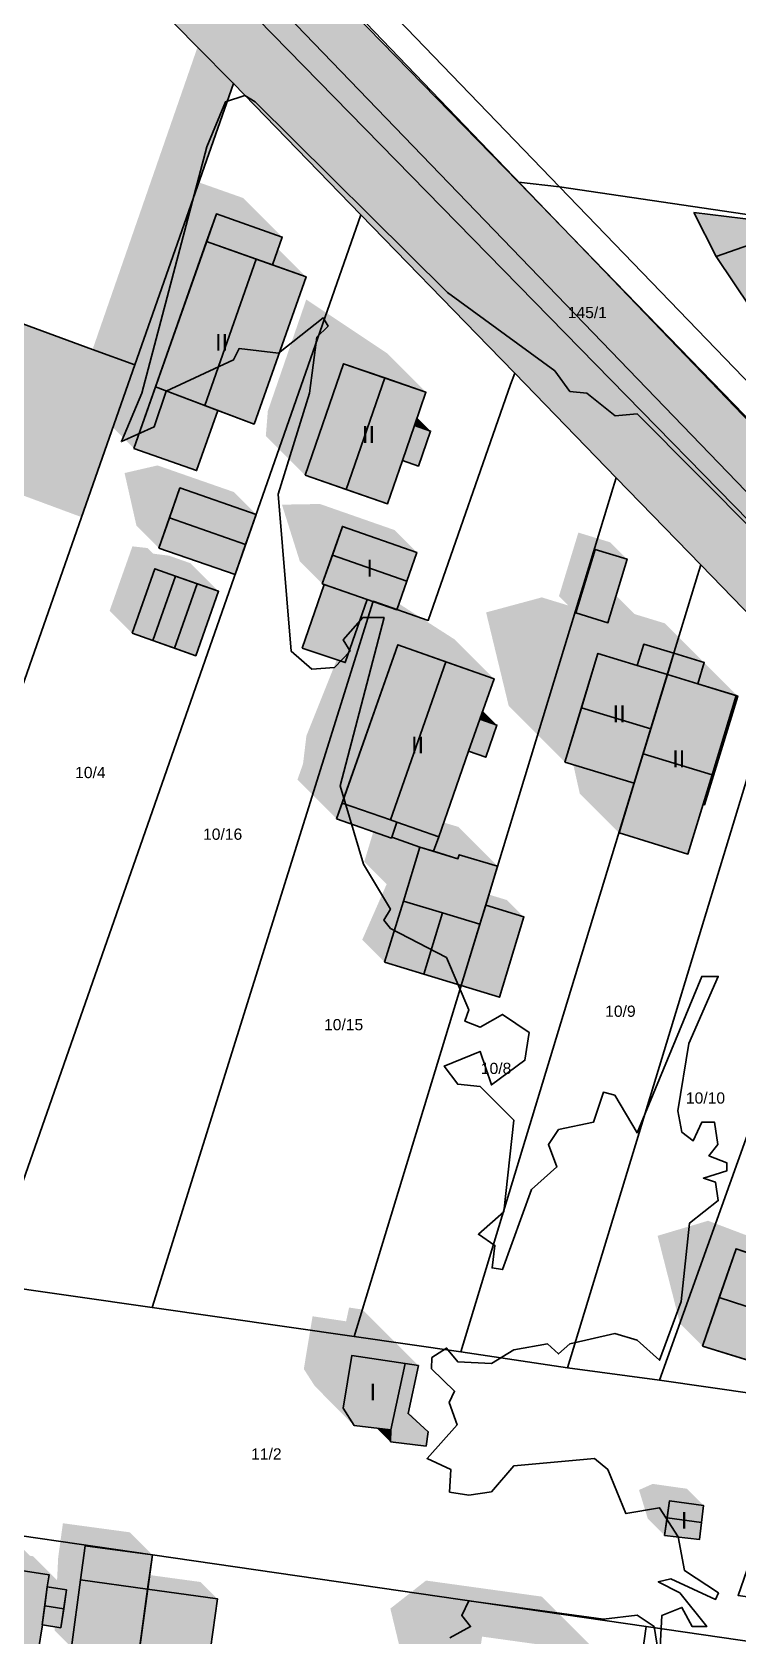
# Model space of a CAD drawing. Header units: millimetres. Extents: x 238 to 3518, y -74 to 2735.
# Drawn here: x 1442.6 to 1505.5, y 1502.4 to 1645.4 of the extents above; entities that cross this region are included whole.
import ezdxf
from ezdxf.enums import TextEntityAlignment as Align

# ---------------------------------------------------------------- set-up
doc = ezdxf.new("R2010")
doc.units = ezdxf.units.MM
for name, color, linetype in [('LP_Flurstueck_bez', 7, 'Continuous'), ('LP_Flurstuecke', 8, 'Continuous'), ('LP_Gebaeude_Dachaufsicht', 9, 'Continuous'), ('LP_Gebaeude_Dachschatten', 253, 'Continuous'), ('LP_Gebaeude_F', 254, 'Continuous'), ('LP_Gebaeude_Geschosszahl', 7, 'Continuous'), ('LP_Gebaeude_Schatten', 7, 'Continuous'), ('LP_Gebaeude_U', 7, 'Continuous'), ('LP_Topographie_Hoehenlinien', 8, 'Continuous'), ('LP_Verkehr_Gewaesser', 150, 'Continuous'), ('LP_Verkehr_Strassen', 9, 'Continuous'), ('LP_Verkehr_Wege_Plaetze', 252, 'Continuous')]:
    doc.layers.add(name, color=color, linetype=linetype)
doc.styles.get("Standard").update_dxf_attribs({"font": 'arial.ttf'})

msp = doc.modelspace()

# ---------------------------------------------------------------- hatches: boundary and pattern name
at = {"layer": 'LP_Gebaeude_Dachschatten'}
for points in [[(1458.15, 1626.75), (1453.58, 1613.79), (1457.98, 1612.13), (1462.58, 1625.19)], [(1474.04, 1614.59), (1470.36, 1615.86), (1466.93, 1605.91), (1470.61, 1604.64)], [(1462.57, 1602.42), (1455.77, 1604.79), (1454.83, 1602.11), (1461.63, 1599.73)], [(1476.9, 1599.03), (1470.26, 1601.35), (1469.37, 1598.79), (1476, 1596.47)], [(1455.38, 1596.92), (1453.53, 1597.57), (1451.5, 1591.83), (1453.35, 1591.18)], [(1455.38, 1596.92), (1453.35, 1591.18), (1455.27, 1590.5), (1457.3, 1596.24)], [(1479.49, 1589.27), (1475.2, 1590.79), (1470.25, 1576.67), (1474.55, 1575.17)], [(1503.24, 1579.19), (1505.4, 1586.26), (1501.96, 1587.3), (1499.25, 1588.13), (1497.09, 1581.07)], [(1497.09, 1581.07), (1496.29, 1578.44), (1494.94, 1574.01), (1501.09, 1572.13), (1502.44, 1576.57), (1503.24, 1579.19)], [(1512.99, 1529.6), (1514.44, 1533.8), (1505.38, 1536.92), (1503.88, 1532.58)], [(1502.48, 1514.02), (1499.44, 1514.45), (1499.22, 1512.91), (1502.29, 1512.5)], [(1445.4, 1504.81), (1445.66, 1506.5), (1443.94, 1506.76), (1443.71, 1505.07)]]:
    msp.add_hatch(color=253, dxfattribs=at).paths.add_polyline_path(points)
at = {"layer": 'LP_Gebaeude_F'}
for points in [[(1501.62, 1629.35), (1503.61, 1625.42), (1508.35, 1627.08), (1507.45, 1628.64)], [(1451.65, 1608.31), (1457.26, 1606.33), (1459.15, 1611.69), (1462.38, 1610.47), (1467.02, 1623.62), (1464.02, 1624.68), (1464.89, 1627.15), (1459.02, 1629.22)], [(1503.61, 1625.42), (1506.7, 1620.83), (1513.31, 1624.72), (1511.67, 1627.29), (1510.91, 1626.91), (1510.23, 1628.13), (1508.35, 1627.08)], [(1466.93, 1605.91), (1474.29, 1603.37), (1475.61, 1607.22), (1477.05, 1606.73), (1478.13, 1609.85), (1476.69, 1610.34), (1477.71, 1613.32), (1470.36, 1615.86)], [(1453.89, 1599.42), (1460.69, 1597.05), (1462.57, 1602.42), (1455.77, 1604.79)], [(1468.47, 1596.22), (1468.64, 1596.16), (1472.47, 1594.83), (1475.11, 1593.91), (1476.9, 1599.03), (1470.26, 1601.35)], [(1491.08, 1593.63), (1493.94, 1592.76), (1495.66, 1598.43), (1492.81, 1599.3)], [(1451.5, 1591.83), (1453.35, 1591.18), (1455.38, 1596.92), (1453.53, 1597.57)], [(1453.35, 1591.18), (1457.18, 1589.82), (1459.22, 1595.56), (1455.38, 1596.92)], [(1466.67, 1590.5), (1470.51, 1589.2), (1472.47, 1594.83), (1468.64, 1596.16)], [(1469.75, 1575.26), (1474.63, 1573.55), (1475.13, 1574.96), (1478.85, 1573.66), (1480.14, 1577.35), (1481.52, 1581.29), (1483.05, 1580.76), (1484.05, 1583.63), (1482.53, 1584.16), (1483.79, 1587.76), (1475.2, 1590.79)], [(1490.1, 1580.33), (1496.29, 1578.44), (1499.83, 1590.03), (1497.15, 1590.84), (1496.57, 1588.95), (1493.05, 1590.02)], [(1494.94, 1574.01), (1501.09, 1572.13), (1502.44, 1576.57), (1502.57, 1576.53), (1505.53, 1586.21), (1501.96, 1587.3), (1502.54, 1589.2), (1499.83, 1590.03), (1496.29, 1578.44)], [(1474.66, 1573.63), (1477.18, 1572.75), (1478.4, 1572.37), (1478.85, 1573.66), (1475.13, 1574.96)], [(1475.71, 1567.94), (1479.18, 1566.88), (1482.53, 1565.86), (1483.05, 1567.56), (1484.11, 1571.05), (1480.68, 1572.07), (1480.57, 1571.71), (1478.4, 1572.37), (1477.18, 1572.75)], [(1474.03, 1562.48), (1477.52, 1561.42), (1479.18, 1566.88), (1475.71, 1567.94)], [(1477.52, 1561.42), (1480.86, 1560.4), (1482.53, 1565.86), (1479.18, 1566.88)], [(1480.86, 1560.4), (1484.27, 1559.36), (1486.45, 1566.52), (1483.05, 1567.56), (1482.53, 1565.86)], [(1502.38, 1528.24), (1509.54, 1526.02), (1511.54, 1525.4), (1512.94, 1529.45), (1514.44, 1533.8), (1505.38, 1536.92)], [(1470.32, 1522.7), (1471.3, 1521.17), (1474.58, 1520.77), (1475.86, 1526.68), (1471.1, 1527.4)], [(1474.55, 1519.7), (1477.73, 1519.32), (1477.92, 1520.6), (1476.12, 1522.22), (1477.05, 1526.5), (1475.86, 1526.68), (1474.58, 1520.77)], [(1499, 1511.36), (1502.11, 1510.98), (1502.48, 1514.02), (1499.44, 1514.45)], [(1427.61, 1504.69), (1430.52, 1504.24), (1429.89, 1500.15), (1441.05, 1498.42), (1441.49, 1501.25), (1443.13, 1501), (1443.5, 1503.37), (1445.14, 1503.12), (1445.66, 1506.5), (1443.93, 1506.77), (1444.1, 1507.84), (1434.61, 1509.31), (1434.58, 1509.14), (1428.44, 1510.09)], [(1446.91, 1507.39), (1452.89, 1506.57), (1453.31, 1509.63), (1447.33, 1510.44)], [(1446.09, 1501.38), (1452.07, 1500.56), (1452.07, 1500.61), (1452.88, 1506.55), (1452.89, 1506.57), (1446.91, 1507.39)], [(1452.07, 1500.61), (1458.3, 1499.76), (1459.11, 1505.7), (1452.88, 1506.55)]]:
    msp.add_hatch(color=254, dxfattribs=at).paths.add_polyline_path(points)
at = {"layer": 'LP_Gebaeude_Schatten'}
for points in [[(1464.89, 1627.15), (1459.02, 1629.22), (1458.15, 1626.75), (1453.58, 1613.79), (1451.65, 1608.31), (1448.65, 1611.31), (1451.08, 1616.29), (1449.58, 1617.79), (1454.15, 1630.75), (1455.52, 1632.72), (1461.39, 1630.65), (1464.89, 1627.15)], [(1464.02, 1624.68), (1464.52, 1626.12), (1467.02, 1623.62), (1464.02, 1624.68)], [(1463.61, 1611.64), (1467.04, 1621.59), (1474.21, 1616.82), (1477.71, 1613.32), (1474.04, 1614.59), (1470.36, 1615.86), (1466.93, 1605.91), (1463.43, 1609.41), (1463.61, 1611.64)], [(1476.69, 1610.34), (1476.93, 1611.04), (1478.13, 1609.85), (1476.69, 1610.34)], [(1453.77, 1606.79), (1460.57, 1604.42), (1462.57, 1602.42), (1455.77, 1604.79), (1453.89, 1599.42), (1451.89, 1601.42), (1450.83, 1606.11), (1453.77, 1606.79)], [(1464.87, 1603.29), (1468.26, 1603.35), (1474.9, 1601.03), (1476.9, 1599.03), (1470.26, 1601.35), (1468.47, 1596.22), (1466.47, 1598.22), (1464.87, 1603.29)], [(1490.4, 1594.3), (1489.58, 1595.13), (1491.31, 1600.8), (1494.16, 1599.93), (1495.66, 1598.43), (1492.81, 1599.3), (1491.08, 1593.63), (1493.94, 1592.76), (1494.64, 1595.08), (1494.83, 1595.03), (1496.33, 1593.53), (1499.04, 1592.7), (1502.01, 1589.72), (1502.03, 1589.71), (1505.53, 1586.21), (1505.4, 1586.26), (1501.96, 1587.3), (1502.54, 1589.2), (1499.83, 1590.03), (1497.15, 1590.84), (1496.57, 1588.95), (1493.05, 1590.02), (1490.1, 1580.33), (1485.1, 1585.33), (1483.08, 1593.68), (1488.05, 1595.02), (1490.4, 1594.3)], [(1452.88, 1599.42), (1453.38, 1598.92), (1454.8, 1598.74), (1456.72, 1598.06), (1459.22, 1595.56), (1455.38, 1596.92), (1453.53, 1597.57), (1451.5, 1591.83), (1449.5, 1593.83), (1451.53, 1599.57), (1452.88, 1599.42)], [(1466.75, 1580.17), (1467.05, 1582.67), (1471.68, 1594.25), (1471.7, 1594.29), (1471.98, 1595), (1475.11, 1593.91), (1475.3, 1594.46), (1480.29, 1591.26), (1483.79, 1587.76), (1479.49, 1589.27), (1475.2, 1590.79), (1470.25, 1576.67), (1469.75, 1575.26), (1466.25, 1578.76), (1466.75, 1580.17)], [(1499.83, 1590.03), (1499.25, 1588.13), (1497.09, 1581.07), (1496.29, 1578.44), (1499.25, 1588.13), (1499.83, 1590.03)], [(1482.53, 1584.16), (1482.78, 1584.9), (1484.05, 1583.63), (1482.53, 1584.16)], [(1490.86, 1580.1), (1496.29, 1578.44), (1494.94, 1574.01), (1491.44, 1577.51), (1490.86, 1580.1)], [(1474.21, 1569.44), (1472.21, 1571.44), (1473.02, 1574.11), (1474.63, 1573.55), (1475.13, 1574.96), (1474.66, 1573.63), (1477.18, 1572.75), (1475.71, 1567.94), (1474.03, 1562.48), (1472.03, 1564.48), (1474.21, 1569.44)], [(1484.11, 1571.05), (1480.68, 1572.07), (1480.57, 1571.71), (1478.4, 1572.37), (1478.85, 1573.66), (1479.29, 1574.94), (1480.61, 1574.55), (1484.11, 1571.05)], [(1486.45, 1566.52), (1483.05, 1567.56), (1483.34, 1568.51), (1484.95, 1568.02), (1486.45, 1566.52)], [(1505.38, 1536.92), (1503.88, 1532.58), (1502.38, 1528.24), (1500.38, 1530.24), (1498.38, 1538.08), (1502.88, 1539.42), (1512.44, 1535.8), (1514.44, 1533.8), (1505.38, 1536.92)], [(1466.82, 1526.2), (1467.6, 1530.9), (1470.59, 1530.45), (1470.86, 1531.68), (1472.05, 1531.5), (1477.05, 1526.5), (1475.86, 1526.68), (1471.1, 1527.4), (1470.32, 1522.7), (1471.3, 1521.17), (1467.8, 1524.67), (1466.82, 1526.2)], [(1476.12, 1522.22), (1476.15, 1522.37), (1477.92, 1520.6), (1476.12, 1522.22)], [(1474.58, 1520.77), (1474.55, 1519.7), (1473.33, 1520.92), (1474.58, 1520.77)], [(1416.57, 1513.94), (1418.36, 1513.38), (1418.55, 1513.98), (1423.06, 1512.6), (1423.44, 1515.09), (1426.36, 1514.64), (1429.58, 1514.14), (1429.61, 1514.31), (1437.55, 1513.08), (1440.1, 1511.84), (1442.4, 1509.54), (1442.66, 1509.5), (1444.81, 1507.35), (1444.91, 1509.39), (1445.33, 1512.44), (1451.31, 1511.63), (1453.31, 1509.63), (1447.33, 1510.44), (1446.91, 1507.39), (1446.09, 1501.38), (1444.59, 1502.88), (1444.61, 1503.2), (1445.14, 1503.12), (1445.4, 1504.81), (1445.66, 1506.5), (1443.94, 1506.76), (1443.93, 1506.77), (1444.1, 1507.84), (1442.55, 1508.08), (1434.61, 1509.31), (1434.58, 1509.14), (1431.36, 1509.64), (1428.44, 1510.09), (1427.61, 1504.69), (1430.52, 1504.24), (1429.89, 1500.15), (1425.39, 1504.65), (1425.69, 1506.6), (1425.26, 1507.04), (1423.95, 1508.34), (1423.97, 1508.34), (1424.8, 1511.03), (1420.05, 1512.48), (1419.86, 1511.88), (1418.07, 1512.44), (1416.2, 1506.44), (1414.7, 1507.94), (1416.57, 1513.94)], [(1496.72, 1515.41), (1497.94, 1515.95), (1500.98, 1515.52), (1502.48, 1514.02), (1499.44, 1514.45), (1499, 1511.36), (1497.5, 1512.86), (1496.72, 1515.41)], [(1459.11, 1505.7), (1452.88, 1506.55), (1452.89, 1506.57), (1453.06, 1507.82), (1457.61, 1507.2), (1459.11, 1505.7)], [(1443.47, 1503.37), (1443.71, 1505.07), (1443.94, 1506.76), (1443.71, 1505.07), (1443.47, 1503.37)], [(1477.72, 1507.33), (1488.03, 1505.9), (1493.03, 1500.9), (1482.72, 1502.33), (1481.35, 1492.32), (1480.91, 1489.06), (1475.91, 1494.06), (1476.35, 1497.32), (1474.54, 1504.83), (1477.72, 1507.33)]]:
    msp.add_hatch(color=7, dxfattribs=at).paths.add_polyline_path(points)
at = {"layer": 'LP_Verkehr_Gewaesser'}
msp.add_hatch(color=150, dxfattribs=at).paths.add_polyline_path([(1428.57, 1702.45), (1430.47, 1698.64), (1431.22, 1686.83), (1433.13, 1678.59), (1436.61, 1673.25), (1564.12, 1543.02), (1572.6, 1535.85), (1576.1, 1539.16), (1485.96, 1632.06), (1444.47, 1674.6), (1443.35, 1675.75), (1439.85, 1685.11), (1440.78, 1696.27), (1439.99, 1704.73), (1439.18, 1707.91), (1437.48, 1710.58), (1432.91, 1711.87)])
at = {"layer": 'LP_Verkehr_Strassen'}
msp.add_hatch(color=9, dxfattribs=at).paths.add_polyline_path([(1421.38, 1679.25), (1429.74, 1672.13), (1438.4, 1663.33), (1457.34, 1644.1), (1460.39, 1641), (1460.55, 1640.86), (1471.92, 1629.14), (1483.3, 1617.42), (1485.64, 1615.01), (1494.68, 1605.69), (1502.23, 1597.91), (1509.8, 1590.12), (1518.58, 1581.07), (1531.39, 1567.92), (1533.56, 1565.69), (1535.13, 1564.08), (1547.09, 1551.79), (1559.34, 1539.23), (1560.13, 1538.91), (1562.44, 1538.28), (1572.6, 1535.85), (1564.12, 1543.02), (1436.61, 1673.25), (1433.13, 1678.59), (1424.8, 1686.47)])
at = {"layer": 'LP_Verkehr_Wege_Plaetze'}
for points in [[(1447.98, 1617.14), (1451.75, 1615.75), (1460.55, 1640.86), (1460.39, 1641), (1457.34, 1644.1)], [(1424.41, 1610.55), (1446.99, 1602.18), (1451.75, 1615.75), (1447.98, 1617.14), (1429.06, 1624.08)]]:
    msp.add_hatch(color=252, dxfattribs=at).paths.add_polyline_path(points)

# ---------------------------------------------------------------- linework, layer by layer
at = {"layer": 'LP_Flurstuecke', "color": 8}
for points in [[(1403.3, 1633.54), (1427.22, 1624.76), (1429.06, 1624.08), (1447.98, 1617.14), (1451.75, 1615.75), (1460.55, 1640.86), (1460.39, 1641), (1457.34, 1644.1), (1438.4, 1663.33), (1429.74, 1672.13), (1421.38, 1679.25), (1415.49, 1664.88), (1407.92, 1646.43)], [(1429.74, 1672.13), (1438.4, 1663.33), (1457.34, 1644.1), (1460.39, 1641), (1460.55, 1640.86), (1471.92, 1629.14), (1483.3, 1617.42), (1485.64, 1615.01), (1494.68, 1605.69), (1502.23, 1597.91), (1509.8, 1590.12), (1518.58, 1581.07), (1531.39, 1567.92), (1533.56, 1565.69), (1535.13, 1564.08), (1547.09, 1551.79), (1559.34, 1539.23), (1560.13, 1538.91), (1562.44, 1538.28), (1572.6, 1535.85), (1564.12, 1543.02), (1436.61, 1673.25), (1433.13, 1678.59)], [(1433.13, 1678.59), (1436.61, 1673.25), (1564.12, 1543.02), (1572.6, 1535.85), (1576.1, 1539.16), (1485.96, 1632.06), (1444.47, 1674.6), (1443.35, 1675.75)], [(1444.47, 1674.6), (1485.96, 1632.06), (1489.64, 1631.64), (1448.7, 1674.09)], [(1448.7, 1674.09), (1489.64, 1631.64), (1525.3, 1626.39), (1529.59, 1625.57), (1552.62, 1621.98), (1588.85, 1616.86), (1578.72, 1636.61), (1573.46, 1650.21), (1574.43, 1656.04)], [(1423.77, 1535.89), (1438.54, 1533.78), (1471.92, 1629.14), (1460.55, 1640.86), (1451.75, 1615.75), (1446.99, 1602.18)], [(1337.91, 1355.83), (1359.59, 1352.15), (1368.54, 1377.77), (1371.78, 1387.03), (1376.9, 1401.51), (1381.96, 1416.02), (1394.46, 1451.87), (1400.29, 1468.64), (1408.87, 1493.19), (1416.48, 1514.98), (1423.77, 1535.89), (1446.99, 1602.18), (1451.75, 1615.75), (1447.98, 1617.14), (1429.06, 1624.08), (1427.22, 1624.76), (1403.3, 1633.54), (1391.08, 1599.44), (1376.24, 1551.63), (1368.2, 1521.58), (1363.29, 1503.25), (1352.71, 1454.45), (1344.7, 1405.18), (1340.96, 1378)], [(1485.96, 1632.06), (1576.1, 1539.16), (1577.59, 1540.8), (1555.75, 1563.24), (1538.16, 1581.31), (1520.8, 1599.34), (1489.64, 1631.64)], [(1489.64, 1631.64), (1520.8, 1599.34), (1536.77, 1612.29), (1525.3, 1626.39)], [(1438.54, 1533.78), (1453.28, 1531.67), (1473.02, 1594.68), (1477.92, 1592.97), (1485.26, 1614.01), (1485.64, 1615.01), (1483.3, 1617.42), (1471.92, 1629.14)], [(1453.28, 1531.67), (1471.31, 1529.09), (1480.78, 1560.12), (1494.39, 1604.73), (1494.68, 1605.69), (1485.64, 1615.01), (1485.26, 1614.01), (1477.92, 1592.97), (1473.02, 1594.68)], [(1471.31, 1529.09), (1480.82, 1527.74), (1489.76, 1557.06), (1501.94, 1596.96), (1502.23, 1597.91), (1494.68, 1605.69), (1494.39, 1604.73), (1480.78, 1560.12)], [(1480.82, 1527.74), (1490.35, 1526.31), (1498.76, 1553.9), (1509.5, 1589.14), (1509.8, 1590.12), (1502.23, 1597.91), (1501.94, 1596.96), (1489.76, 1557.06)], [(1490.35, 1526.31), (1498.55, 1525.19), (1507.69, 1550.69), (1518.58, 1581.07), (1509.8, 1590.12), (1509.5, 1589.14), (1498.76, 1553.9)], [(1498.55, 1525.19), (1511.58, 1523.32), (1515.07, 1522.81), (1515.86, 1522.71), (1518.3, 1522.36), (1521.91, 1532.61), (1526.07, 1544.44), (1523.18, 1545.42), (1507.69, 1550.69)], [(1416.48, 1514.98), (1453.31, 1509.63), (1497.36, 1503.23), (1543.77, 1496.49), (1545.12, 1500.35), (1505.56, 1506), (1511.58, 1523.32), (1498.55, 1525.19), (1490.35, 1526.31), (1480.82, 1527.74), (1471.31, 1529.09), (1453.28, 1531.67), (1438.54, 1533.78), (1423.77, 1535.89)], [(1408.87, 1493.19), (1445.11, 1488.17), (1450.41, 1488.39), (1453.31, 1509.63), (1416.48, 1514.98)], [(1450.41, 1488.39), (1494.41, 1482.19), (1497.36, 1503.23), (1453.31, 1509.63)], [(1494.41, 1482.19), (1536.65, 1476.24), (1543.77, 1496.49), (1497.36, 1503.23)]]:
    msp.add_lwpolyline(points, close=True, dxfattribs=at)
at = {"layer": 'LP_Gebaeude_Dachaufsicht', "color": 9}
for p, q in [((1458.15, 1626.75, 74.33), (1459.02, 1629.22, 74.33)), ((1459.02, 1629.22, 74.33), (1464.89, 1627.15, 74.33)), ((1453.58, 1613.79, 74.33), (1458.15, 1626.75, 74.33)), ((1458.15, 1626.75, 74.33), (1464.02, 1624.68, 74.33)), ((1458.15, 1626.75, 74.33), (1462.58, 1625.19, 77.89)), ((1464.02, 1624.68, 74.33), (1464.89, 1627.15, 74.33)), ((1457.98, 1612.13, 77.89), (1462.58, 1625.19, 77.89)), ((1462.58, 1625.19, 77.89), (1467.02, 1623.62, 74.33)), ((1462.38, 1610.47, 74.33), (1467.02, 1623.62, 74.33)), ((1466.93, 1605.91, 74.06), (1470.36, 1615.86, 74.06)), ((1470.36, 1615.86, 74.06), (1474.04, 1614.59, 78.85)), ((1451.65, 1608.31, 72.81), (1453.58, 1613.79, 72.81)), ((1453.58, 1613.79, 72.81), (1459.15, 1611.69, 72.81)), ((1453.58, 1613.79, 74.33), (1457.98, 1612.13, 77.89)), ((1470.61, 1604.64, 78.85), (1474.04, 1614.59, 78.85)), ((1474.04, 1614.59, 78.85), (1477.71, 1613.32, 74.06)), ((1476.69, 1610.34, 74.06), (1477.71, 1613.32, 74.06)), ((1457.26, 1606.33, 72.81), (1459.15, 1611.69, 72.81)), ((1457.98, 1612.13, 77.89), (1462.38, 1610.47, 74.33)), ((1475.61, 1607.22, 74.06), (1476.69, 1610.34, 74.06)), ((1476.69, 1610.34, 74.06), (1478.13, 1609.85, 74.06)), ((1477.05, 1606.73, 74.06), (1478.13, 1609.85, 74.06)), ((1451.65, 1608.31, 72.81), (1457.26, 1606.33, 72.81)), ((1474.29, 1603.37, 74.06), (1475.61, 1607.22, 74.06)), ((1475.61, 1607.22, 74.06), (1477.05, 1606.73, 74.06)), ((1475.61, 1607.22, 74.06), (1475.61, 1607.22, 74.06)), ((1466.93, 1605.91, 74.06), (1470.61, 1604.64, 78.85)), ((1454.83, 1602.11, 74.88), (1455.77, 1604.79, 72.09)), ((1455.77, 1604.79, 72.09), (1462.57, 1602.42, 72.09)), ((1470.61, 1604.64, 78.85), (1474.29, 1603.37, 74.06)), ((1461.63, 1599.73, 74.88), (1462.57, 1602.42, 72.09)), ((1453.89, 1599.42, 72.09), (1454.83, 1602.11, 74.88)), ((1454.83, 1602.11, 74.88), (1461.63, 1599.73, 74.88)), ((1469.37, 1598.79, 75.4), (1470.26, 1601.35, 72.1)), ((1470.26, 1601.35, 72.1), (1476.9, 1599.03, 72.1)), ((1453.89, 1599.42, 72.09), (1460.69, 1597.05, 72.09)), ((1460.69, 1597.05, 72.09), (1461.63, 1599.73, 74.88)), ((1491.08, 1593.63, 71.66), (1492.81, 1599.3, 71.66)), ((1492.81, 1599.3, 71.66), (1495.66, 1598.43, 71.66)), ((1468.47, 1596.22, 72.1), (1469.37, 1598.79, 75.4)), ((1469.37, 1598.79, 75.4), (1476, 1596.47, 75.4)), ((1476, 1596.47, 75.4), (1476.9, 1599.03, 72.1)), ((1493.94, 1592.76, 71.66), (1495.66, 1598.43, 71.66)), ((1451.5, 1591.83, 71.88), (1453.53, 1597.57, 71.88)), ((1453.35, 1591.18, 72.08), (1455.38, 1596.92, 72.08)), ((1453.35, 1591.18, 72.23), (1455.38, 1596.92, 72.23)), ((1453.53, 1597.57, 71.88), (1455.38, 1596.92, 72.23)), ((1455.38, 1596.92, 72.08), (1457.3, 1596.24, 72.44)), ((1475.11, 1593.91, 72.1), (1476, 1596.47, 75.4)), ((1455.27, 1590.5, 72.44), (1457.3, 1596.24, 72.44)), ((1457.18, 1589.82, 72.08), (1459.22, 1595.56, 72.08)), ((1457.3, 1596.24, 72.44), (1459.22, 1595.56, 72.08)), ((1468.47, 1596.22, 72.1), (1475.11, 1593.91, 72.1)), ((1491.08, 1593.63, 71.66), (1493.94, 1592.76, 71.66)), ((1451.5, 1591.83, 71.88), (1453.35, 1591.18, 72.23)), ((1453.35, 1591.18, 72.08), (1455.27, 1590.5, 72.44)), ((1470.25, 1576.67, 74.07), (1475.2, 1590.79, 74.07)), ((1475.2, 1590.79, 74.07), (1479.49, 1589.27, 79.16)), ((1496.57, 1588.95, 76.46), (1497.15, 1590.84, 76.46)), ((1497.15, 1590.84, 76.46), (1499.83, 1590.03, 76.46)), ((1455.27, 1590.5, 72.44), (1457.18, 1589.82, 72.08)), ((1491.58, 1585.18, 81.03), (1493.05, 1590.02, 76.46)), ((1493.05, 1590.02, 76.46), (1496.57, 1588.95, 76.46)), ((1499.25, 1588.13, 74.33), (1499.83, 1590.03, 74.33)), ((1499.25, 1588.13, 76.46), (1499.83, 1590.03, 76.46)), ((1499.83, 1590.03, 74.33), (1502.54, 1589.2, 74.33)), ((1474.55, 1575.17, 79.16), (1479.49, 1589.27, 79.16)), ((1479.49, 1589.27, 79.16), (1483.79, 1587.76, 74.07)), ((1496.57, 1588.95, 76.46), (1499.25, 1588.13, 76.46)), ((1497.09, 1581.07, 81), (1499.25, 1588.13, 74.33)), ((1497.77, 1583.29, 81.03), (1499.25, 1588.13, 76.46)), ((1499.25, 1588.13, 74.33), (1501.96, 1587.3, 74.33)), ((1501.96, 1587.3, 74.33), (1502.54, 1589.2, 74.33)), ((1482.53, 1584.16, 74.07), (1483.79, 1587.76, 74.07)), ((1501.96, 1587.3, 74.33), (1505.4, 1586.26, 74.33)), ((1490.1, 1580.33, 76.46), (1491.58, 1585.18, 81.03)), ((1491.58, 1585.18, 81.03), (1497.77, 1583.29, 81.03)), ((1502.57, 1576.53, 74.33), (1505.53, 1586.21, 74.33)), ((1503.24, 1579.19, 74.33), (1505.4, 1586.26, 74.33)), ((1503.24, 1579.19, 81), (1505.4, 1586.26, 74.33)), ((1505.4, 1586.26, 74.33), (1505.53, 1586.21, 74.33)), ((1481.52, 1581.29, 74.07), (1482.53, 1584.16, 74.07)), ((1482.53, 1584.16, 74.07), (1484.05, 1583.63, 74.07)), ((1483.05, 1580.76, 74.07), (1484.05, 1583.63, 74.07)), ((1496.29, 1578.44, 76.46), (1497.77, 1583.29, 81.03)), ((1480.14, 1577.35, 74.07), (1481.52, 1581.29, 74.07)), ((1481.52, 1581.29, 74.07), (1483.05, 1580.76, 74.07)), ((1496.29, 1578.44, 78.52), (1497.09, 1581.07, 81)), ((1497.09, 1581.07, 81), (1503.24, 1579.19, 81)), ((1490.1, 1580.33, 76.46), (1496.29, 1578.44, 76.46)), ((1494.94, 1574.01, 74.33), (1496.29, 1578.44, 78.52)), ((1502.44, 1576.57, 74.33), (1503.24, 1579.19, 74.33)), ((1502.44, 1576.57, 78.52), (1503.24, 1579.19, 81)), ((1469.75, 1575.26, 74.07), (1470.25, 1576.67, 74.07)), ((1470.25, 1576.67, 74.07), (1474.55, 1575.17, 74.07)), ((1470.25, 1576.67, 74.07), (1474.55, 1575.17, 79.16)), ((1478.85, 1573.66, 74.07), (1480.14, 1577.35, 74.07)), ((1501.09, 1572.13, 74.33), (1502.44, 1576.57, 78.52)), ((1502.44, 1576.57, 74.33), (1502.57, 1576.53, 74.33)), ((1469.75, 1575.26, 74.07), (1474.63, 1573.55, 74.07)), ((1474.55, 1575.17, 79.16), (1475.13, 1574.96, 78.47)), ((1474.55, 1575.17, 74.07), (1475.13, 1574.96, 74.07)), ((1474.63, 1573.55, 74.07), (1475.13, 1574.96, 74.07)), ((1474.66, 1573.63, 76.68), (1475.13, 1574.96, 76.68)), ((1474.66, 1573.63, 76.68), (1477.18, 1572.75, 76.68)), ((1475.13, 1574.96, 76.68), (1478.85, 1573.66, 76.68)), ((1475.13, 1574.96, 78.47), (1478.85, 1573.66, 74.07)), ((1478.4, 1572.37, 76.68), (1478.85, 1573.66, 76.68)), ((1494.94, 1574.01, 74.33), (1501.09, 1572.13, 74.33)), ((1475.71, 1567.94, 73.94), (1477.18, 1572.75, 73.94)), ((1477.18, 1572.75, 73.94), (1480.57, 1571.71, 73.94)), ((1477.18, 1572.75, 76.68), (1478.4, 1572.37, 76.68)), ((1480.57, 1571.71, 73.94), (1480.68, 1572.07, 73.94)), ((1480.68, 1572.07, 73.94), (1484.11, 1571.05, 73.94)), ((1483.05, 1567.56, 73.94), (1484.11, 1571.05, 73.94)), ((1474.03, 1562.48, 71.47), (1475.71, 1567.94, 71.47)), ((1475.71, 1567.94, 71.47), (1479.18, 1566.88, 71.47)), ((1475.71, 1567.94, 73.94), (1479.18, 1566.88, 73.94)), ((1477.52, 1561.42, 71.47), (1479.18, 1566.88, 71.47)), ((1479.18, 1566.88, 73.94), (1482.53, 1565.86, 73.94)), ((1479.18, 1566.88, 71.47), (1482.53, 1565.86, 71.47)), ((1482.53, 1565.86, 73.94), (1483.05, 1567.56, 73.94)), ((1482.53, 1565.86, 71.47), (1483.05, 1567.56, 71.47)), ((1483.05, 1567.56, 71.47), (1486.45, 1566.52, 71.47)), ((1484.27, 1559.36, 71.47), (1486.45, 1566.52, 71.47)), ((1480.86, 1560.4, 71.47), (1482.53, 1565.86, 71.47)), ((1474.03, 1562.48, 71.47), (1477.52, 1561.42, 71.47)), ((1477.52, 1561.42, 71.47), (1480.86, 1560.4, 71.47)), ((1480.86, 1560.4, 71.47), (1484.27, 1559.36, 71.47)), ((1503.88, 1532.58, 76.56), (1505.38, 1536.92, 72.3)), ((1505.38, 1536.92, 72.3), (1514.44, 1533.8, 72.3)), ((1502.38, 1528.24, 72.3), (1503.88, 1532.58, 76.56)), ((1503.88, 1532.58, 76.56), (1512.99, 1529.6, 76.56)), ((1502.38, 1528.24, 72.3), (1509.54, 1526.02, 72.3)), ((1470.32, 1522.7, 73.62), (1471.1, 1527.4, 73.62)), ((1471.1, 1527.4, 73.62), (1475.86, 1526.68, 73.62)), ((1474.58, 1520.77, 76.32), (1475.86, 1526.68, 76.32)), ((1474.58, 1520.77, 73.62), (1475.86, 1526.68, 73.62)), ((1475.86, 1526.68, 76.32), (1477.05, 1526.5, 76.32)), ((1476.12, 1522.22, 76.32), (1477.05, 1526.5, 76.32)), ((1470.32, 1522.7, 73.62), (1471.3, 1521.17, 73.62)), ((1476.12, 1522.22, 76.32), (1477.92, 1520.6, 76.32)), ((1471.3, 1521.17, 73.62), (1474.58, 1520.77, 73.62)), ((1474.55, 1519.7, 76.32), (1474.58, 1520.77, 76.32)), ((1474.55, 1519.7, 76.32), (1477.73, 1519.32, 76.32)), ((1477.73, 1519.32, 76.32), (1477.92, 1520.6, 76.32)), ((1499.22, 1512.91, 72.52), (1499.44, 1514.45, 71.43)), ((1499.44, 1514.45, 71.43), (1502.48, 1514.02, 71.43)), ((1502.29, 1512.5, 72.52), (1502.48, 1514.02, 71.43)), ((1499, 1511.36, 71.43), (1499.22, 1512.91, 72.52)), ((1499.22, 1512.91, 72.52), (1502.29, 1512.5, 72.52)), ((1502.11, 1510.98, 71.43), (1502.29, 1512.5, 72.52)), ((1499, 1511.36, 71.43), (1502.11, 1510.98, 71.43)), ((1446.91, 1507.39, 71.11), (1447.33, 1510.44, 71.11)), ((1447.33, 1510.44, 71.11), (1453.31, 1509.63, 71.11)), ((1452.89, 1506.57, 71.11), (1453.31, 1509.63, 71.11)), ((1442.55, 1508.08, 75.46), (1444.1, 1507.84, 74.49)), ((1443.93, 1506.77, 74.49), (1444.1, 1507.84, 74.49)), ((1443.47, 1503.37, 74.45), (1443.94, 1506.76, 74.48)), ((1443.71, 1505.07, 73.04), (1443.94, 1506.76, 72.66)), ((1443.93, 1506.77, 74.49), (1443.94, 1506.76, 74.48)), ((1443.94, 1506.76, 72.66), (1445.66, 1506.5, 72.66)), ((1445.4, 1504.81, 73.04), (1445.66, 1506.5, 72.66)), ((1446.09, 1501.38, 71.11), (1446.91, 1507.39, 71.11)), ((1446.91, 1507.39, 71.11), (1452.89, 1506.57, 71.11)), ((1452.07, 1500.61, 71.11), (1452.88, 1506.55, 71.11)), ((1452.07, 1500.61, 70.59), (1452.88, 1506.55, 70.59)), ((1452.88, 1506.55, 71.11), (1452.89, 1506.57, 71.11)), ((1452.88, 1506.55, 70.59), (1459.11, 1505.7, 70.59)), ((1443.47, 1503.37, 72.66), (1443.71, 1505.07, 73.04)), ((1443.71, 1505.07, 73.04), (1445.4, 1504.81, 73.04)), ((1458.3, 1499.76, 70.59), (1459.11, 1505.7, 70.59)), ((1445.14, 1503.12, 72.66), (1445.4, 1504.81, 73.04)), ((1443.13, 1501, 74.43), (1443.5, 1503.37, 74.43)), ((1443.47, 1503.37, 74.45), (1443.5, 1503.37, 74.43)), ((1443.47, 1503.37, 72.66), (1443.5, 1503.37, 72.66)), ((1443.5, 1503.37, 72.66), (1445.14, 1503.12, 72.66))]:
    msp.add_line(p, q, dxfattribs=at)
at = {"layer": 'LP_Gebaeude_U', "color": 7}
for points in [[(1501.62, 1629.35), (1503.61, 1625.42), (1508.35, 1627.08), (1507.45, 1628.64)], [(1451.65, 1608.31), (1457.26, 1606.33), (1459.15, 1611.69), (1462.38, 1610.47), (1467.02, 1623.62), (1464.02, 1624.68), (1464.89, 1627.15), (1459.02, 1629.22)], [(1503.61, 1625.42), (1506.7, 1620.83), (1513.31, 1624.72), (1511.67, 1627.29), (1510.91, 1626.91), (1510.23, 1628.13), (1508.35, 1627.08)], [(1466.93, 1605.91), (1474.29, 1603.37), (1475.61, 1607.22), (1477.05, 1606.73), (1478.13, 1609.85), (1476.69, 1610.34), (1477.71, 1613.32), (1470.36, 1615.86)], [(1453.89, 1599.42), (1460.69, 1597.05), (1462.57, 1602.42), (1455.77, 1604.79)], [(1468.47, 1596.22), (1468.64, 1596.16), (1472.47, 1594.83), (1475.11, 1593.91), (1476.9, 1599.03), (1470.26, 1601.35)], [(1491.08, 1593.63), (1493.94, 1592.76), (1495.66, 1598.43), (1492.81, 1599.3)], [(1451.5, 1591.83), (1453.35, 1591.18), (1455.38, 1596.92), (1453.53, 1597.57)], [(1453.35, 1591.18), (1457.18, 1589.82), (1459.22, 1595.56), (1455.38, 1596.92)], [(1466.67, 1590.5), (1470.51, 1589.2), (1472.47, 1594.83), (1468.64, 1596.16)], [(1469.75, 1575.26), (1474.63, 1573.55), (1475.13, 1574.96), (1478.85, 1573.66), (1480.14, 1577.35), (1481.52, 1581.29), (1483.05, 1580.76), (1484.05, 1583.63), (1482.53, 1584.16), (1483.79, 1587.76), (1475.2, 1590.79)], [(1490.1, 1580.33), (1496.29, 1578.44), (1499.83, 1590.03), (1497.15, 1590.84), (1496.57, 1588.95), (1493.05, 1590.02)], [(1494.94, 1574.01), (1501.09, 1572.13), (1502.44, 1576.57), (1502.57, 1576.53), (1505.53, 1586.21), (1501.96, 1587.3), (1502.54, 1589.2), (1499.83, 1590.03), (1496.29, 1578.44)], [(1474.66, 1573.63), (1477.18, 1572.75), (1478.4, 1572.37), (1478.85, 1573.66), (1475.13, 1574.96)], [(1475.71, 1567.94), (1479.18, 1566.88), (1482.53, 1565.86), (1483.05, 1567.56), (1484.11, 1571.05), (1480.68, 1572.07), (1480.57, 1571.71), (1478.4, 1572.37), (1477.18, 1572.75)], [(1474.03, 1562.48), (1477.52, 1561.42), (1479.18, 1566.88), (1475.71, 1567.94)], [(1477.52, 1561.42), (1480.86, 1560.4), (1482.53, 1565.86), (1479.18, 1566.88)], [(1480.86, 1560.4), (1484.27, 1559.36), (1486.45, 1566.52), (1483.05, 1567.56), (1482.53, 1565.86)], [(1502.38, 1528.24), (1509.54, 1526.02), (1511.54, 1525.4), (1512.94, 1529.45), (1514.44, 1533.8), (1505.38, 1536.92)], [(1470.32, 1522.7), (1471.3, 1521.17), (1474.58, 1520.77), (1475.86, 1526.68), (1471.1, 1527.4)], [(1474.55, 1519.7), (1477.73, 1519.32), (1477.92, 1520.6), (1476.12, 1522.22), (1477.05, 1526.5), (1475.86, 1526.68), (1474.58, 1520.77)], [(1499, 1511.36), (1502.11, 1510.98), (1502.48, 1514.02), (1499.44, 1514.45)], [(1427.61, 1504.69), (1430.52, 1504.24), (1429.89, 1500.15), (1441.05, 1498.42), (1441.49, 1501.25), (1443.13, 1501), (1443.5, 1503.37), (1445.14, 1503.12), (1445.66, 1506.5), (1443.93, 1506.77), (1444.1, 1507.84), (1434.61, 1509.31), (1434.58, 1509.14), (1428.44, 1510.09)], [(1446.91, 1507.39), (1452.89, 1506.57), (1453.31, 1509.63), (1447.33, 1510.44)], [(1446.09, 1501.38), (1452.07, 1500.56), (1452.07, 1500.61), (1452.88, 1506.55), (1452.89, 1506.57), (1446.91, 1507.39)], [(1452.07, 1500.61), (1458.3, 1499.76), (1459.11, 1505.7), (1452.88, 1506.55)]]:
    msp.add_lwpolyline(points, close=True, dxfattribs=at)
at = {"layer": 'LP_Topographie_Hoehenlinien', "color": 8}
for points in [[(1574.54, 1539.15), (1574.29, 1540.22), (1569.54, 1543.8), (1553.54, 1561.81), (1441.66, 1678.22), (1440.09, 1681.22), (1438.55, 1688.66), (1436.71, 1706.22), (1433.55, 1709.73), (1430.56, 1710.81), (1429.8, 1710.22), (1428.28, 1704.22), (1431.55, 1700.37), (1433.63, 1684.22), (1438.04, 1675.22), (1523.88, 1586.22), (1544.57, 1565.22), (1548.8, 1562.22), (1549.74, 1560.22), (1555.95, 1553.22), (1562.62, 1547.22), (1564.5, 1543.22), (1570.23, 1539.22), (1574.54, 1539.15)], [(1479.85, 1502.22), (1481.69, 1503.22), (1480.91, 1504.22), (1481.55, 1505.53), (1493.55, 1503.9), (1496.55, 1504.25), (1498.07, 1503.22), (1498.55, 1500.27), (1498.77, 1504.22), (1500.55, 1504.93), (1501.47, 1503.22), (1502.76, 1503.22), (1500.36, 1506.22), (1498.43, 1507.22), (1499.55, 1507.48), (1503.55, 1505.64), (1503.8, 1506.22), (1500.78, 1508.22), (1500.21, 1511.22), (1498.55, 1513.83), (1495.55, 1513.3), (1493.95, 1517.22), (1492.74, 1518.22), (1485.55, 1517.56), (1483.55, 1515.23), (1481.55, 1514.94), (1479.82, 1515.22), (1479.94, 1517.22), (1477.81, 1518.22), (1480.49, 1521.22), (1479.79, 1523.22), (1480.27, 1524.22), (1478.2, 1526.22), (1478.23, 1527.22), (1479.55, 1528.07), (1480.55, 1526.85), (1483.55, 1526.7), (1485.55, 1527.9), (1488.55, 1528.43), (1489.55, 1527.55), (1490.55, 1528.45), (1494.55, 1529.35), (1496.55, 1528.78), (1498.55, 1526.98), (1500.48, 1532.22), (1501.23, 1539.22), (1503.79, 1541.22), (1503.55, 1542.86), (1502.46, 1543.22), (1504.54, 1543.86), (1504.54, 1544.59), (1502.96, 1545.22), (1503.75, 1546.22), (1503.44, 1548.22), (1502.33, 1548.22), (1501.55, 1546.54), (1500.55, 1547.32), (1500.19, 1549.22), (1501.16, 1555.22), (1503.79, 1561.22), (1502.32, 1561.22), (1496.55, 1547.26), (1494.55, 1550.61), (1493.55, 1550.88), (1492.67, 1548.22), (1489.55, 1547.55), (1488.64, 1546.22), (1489.39, 1544.22), (1487.14, 1542.22), (1484.55, 1535.06), (1483.61, 1535.22), (1483.86, 1537.22), (1482.39, 1538.22), (1484.67, 1540.22), (1485.55, 1548.38), (1482.55, 1551.4), (1480.55, 1551.6), (1479.34, 1553.22), (1482.55, 1554.53), (1483.55, 1551.53), (1486.55, 1553.74), (1486.91, 1556.22), (1484.55, 1557.82), (1482.55, 1556.69), (1481.19, 1557.22), (1481.53, 1558.22), (1479.55, 1562.89), (1474.55, 1565.49), (1473.95, 1566.22), (1474.55, 1567.22), (1472.13, 1571.22), (1470.07, 1578.22), (1473.98, 1593.22), (1472.09, 1593.22), (1470.34, 1591.22), (1470.95, 1590.22), (1469.55, 1588.78), (1467.55, 1588.61), (1465.7, 1590.22), (1464.54, 1604.22), (1467.32, 1613.22), (1467.98, 1618.22), (1468.98, 1619.22), (1468.55, 1619.95), (1464.55, 1616.81), (1461.06, 1617.22), (1460.55, 1616.22), (1454.55, 1613.4), (1453.46, 1610.22), (1450.55, 1608.92), (1452.37, 1613.22), (1458.18, 1635.22), (1459.83, 1639.22), (1461.55, 1639.77), (1462.47, 1639.22), (1479.65, 1622.22), (1489.21, 1615.22), (1490.55, 1613.37), (1492.06, 1613.22), (1494.6, 1611.22), (1496.55, 1611.39), (1528.56, 1579.22)]]:
    msp.add_lwpolyline(points, dxfattribs=at)

# ---------------------------------------------------------------- texts
at = {"layer": 'LP_Flurstueck_bez', "color": 7}
for s, p in [('145/1', (1492.11, 1620.43)), ('10/4', (1447.78, 1579.4)), ('10/16', (1459.58, 1573.9)), ('10/9', (1495.06, 1558.11)), ('10/15', (1470.37, 1556.91)), ('10/8', (1483.97, 1553.01)), ('10/10', (1502.65, 1550.37)), ('11/2', (1463.48, 1518.62))]:
    msp.add_text(s, height=1, dxfattribs=at).set_placement(p, align=Align.MIDDLE_CENTER)
at = {"layer": 'LP_Gebaeude_Geschosszahl', "color": 7}
for s, p in [('II', (1459.48, 1617.77)), ('II', (1472.59, 1609.55)), ('I', (1472.69, 1597.63)), ('II', (1494.95, 1584.64)), ('II', (1476.97, 1581.86)), ('II', (1500.26, 1580.62)), ('I', (1472.98, 1524.15)), ('I', (1500.75, 1512.7))]:
    msp.add_text(s, height=1.5, dxfattribs=at).set_placement(p, align=Align.MIDDLE_CENTER)

doc.saveas('drawing.dxf')
